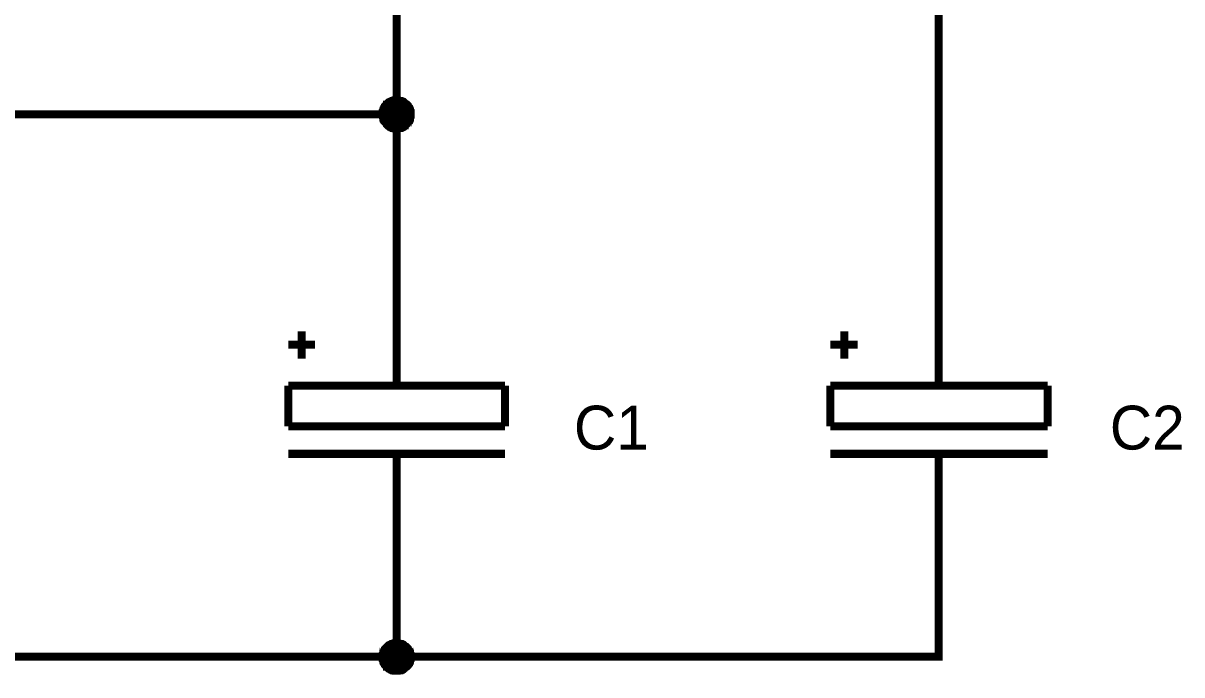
# Model space of a CAD drawing. Header units: millimetres. Extents: x 0 to 841, y 0 to 594.
# Drawn here: x 137.26 to 179.98, y 48.83 to 72.85 of the extents above; entities that cross this region are included whole.
import ezdxf

# ---------------------------------------------------------------- set-up
doc = ezdxf.new("R2010")
doc.units = ezdxf.units.MM
doc.layers.add('Sheet', color=255, linetype='Continuous')

msp = doc.modelspace()

# ---------------------------------------------------------------- linework, layer by layer
at = {"layer": 'Sheet'}
for points, const_width in [([(151.029, 69.489), (151.029, 86.984), (146.021, 86.984)], 0.3), ([(171.016, 81.998), (171.016, 61.987)], 0.3), ([(150.512, 69.489), (150.512, 69.511), (150.512, 69.534), (150.512, 69.578), (150.512, 69.601), (150.535, 69.623), (150.535, 69.646), (150.535, 69.668), (150.557, 69.691), (150.557, 69.713), (150.58, 69.736), (150.58, 69.758), (150.602, 69.781), (150.602, 69.803), (150.625, 69.826), (150.647, 69.848), (150.669, 69.848), (150.669, 69.87), (150.692, 69.893), (150.714, 69.915), (150.737, 69.915), (150.759, 69.938), (150.782, 69.938), (150.804, 69.96), (150.827, 69.96), (150.849, 69.983), (150.872, 69.983), (150.894, 69.983), (150.916, 70.005), (150.939, 70.005), (150.984, 70.005), (151.006, 70.005), (151.029, 70.005)], 0.3), ([(150.512, 69.489), (150.512, 69.511), (150.512, 69.534), (150.512, 69.578), (150.512, 69.601), (150.535, 69.623), (150.535, 69.646), (150.535, 69.668), (150.557, 69.691), (150.557, 69.713), (150.58, 69.736), (150.58, 69.758), (150.602, 69.781), (150.602, 69.803), (150.625, 69.826), (150.647, 69.848), (150.669, 69.848), (150.669, 69.87), (150.692, 69.893), (150.714, 69.915), (150.737, 69.915), (150.759, 69.938), (150.782, 69.938), (150.804, 69.96), (150.827, 69.96), (150.849, 69.983), (150.872, 69.983), (150.894, 69.983), (150.916, 70.005), (150.939, 70.005), (150.984, 70.005), (151.006, 70.005), (151.029, 70.005)], 0.3), ([(150.512, 69.489), (150.512, 69.511), (150.512, 69.534), (150.512, 69.578), (150.512, 69.601), (150.535, 69.623), (150.535, 69.646), (150.535, 69.668), (150.557, 69.691), (150.557, 69.713), (150.58, 69.736), (150.58, 69.758), (150.602, 69.781), (150.602, 69.803), (150.625, 69.826), (150.647, 69.848), (150.669, 69.848), (150.669, 69.87), (150.692, 69.893), (150.714, 69.915), (150.737, 69.915), (150.759, 69.938), (150.782, 69.938), (150.804, 69.96), (150.827, 69.96), (150.849, 69.983), (150.872, 69.983), (150.894, 69.983), (150.916, 70.005), (150.939, 70.005), (150.984, 70.005), (151.006, 70.005), (151.029, 70.005)], 0.3), ([(150.512, 69.489), (150.512, 69.511), (150.512, 69.534), (150.512, 69.578), (150.512, 69.601), (150.535, 69.623), (150.535, 69.646), (150.535, 69.668), (150.557, 69.691), (150.557, 69.713), (150.58, 69.736), (150.58, 69.758), (150.602, 69.781), (150.602, 69.803), (150.625, 69.826), (150.647, 69.848), (150.669, 69.848), (150.669, 69.87), (150.692, 69.893), (150.714, 69.915), (150.737, 69.915), (150.759, 69.938), (150.782, 69.938), (150.804, 69.96), (150.827, 69.96), (150.849, 69.983), (150.872, 69.983), (150.894, 69.983), (150.916, 70.005), (150.939, 70.005), (150.984, 70.005), (151.006, 70.005), (151.029, 70.005)], 0.3), ([(151.029, 70.005), (151.029, 70.005)], 0.3), ([(151.029, 70.005), (151.051, 70.005), (151.074, 70.005), (151.096, 70.005), (151.119, 70.005), (151.164, 69.983), (151.186, 69.983), (151.208, 69.983), (151.231, 69.96), (151.253, 69.96), (151.276, 69.938), (151.298, 69.938), (151.321, 69.915), (151.321, 69.915), (151.343, 69.893), (151.366, 69.87), (151.388, 69.848), (151.411, 69.848), (151.433, 69.826), (151.433, 69.803), (151.455, 69.781), (151.478, 69.758), (151.478, 69.736), (151.5, 69.713), (151.5, 69.691), (151.523, 69.668), (151.523, 69.646), (151.523, 69.623), (151.545, 69.601), (151.545, 69.578), (151.545, 69.534), (151.545, 69.511), (151.545, 69.489)], 0.3), ([(151.029, 70.005), (151.029, 70.005)], 0.3), ([(151.029, 70.005), (151.051, 70.005), (151.074, 70.005), (151.096, 70.005), (151.119, 70.005), (151.164, 69.983), (151.186, 69.983), (151.208, 69.983), (151.231, 69.96), (151.253, 69.96), (151.276, 69.938), (151.298, 69.938), (151.321, 69.915), (151.321, 69.915), (151.343, 69.893), (151.366, 69.87), (151.388, 69.848), (151.411, 69.848), (151.433, 69.826), (151.433, 69.803), (151.455, 69.781), (151.478, 69.758), (151.478, 69.736), (151.5, 69.713), (151.5, 69.691), (151.523, 69.668), (151.523, 69.646), (151.523, 69.623), (151.545, 69.601), (151.545, 69.578), (151.545, 69.534), (151.545, 69.511), (151.545, 69.489)], 0.3), ([(151.029, 70.005), (151.029, 70.005)], 0.3), ([(151.029, 70.005), (151.051, 70.005), (151.074, 70.005), (151.096, 70.005), (151.119, 70.005), (151.164, 69.983), (151.186, 69.983), (151.208, 69.983), (151.231, 69.96), (151.253, 69.96), (151.276, 69.938), (151.298, 69.938), (151.321, 69.915), (151.321, 69.915), (151.343, 69.893), (151.366, 69.87), (151.388, 69.848), (151.411, 69.848), (151.433, 69.826), (151.433, 69.803), (151.455, 69.781), (151.478, 69.758), (151.478, 69.736), (151.5, 69.713), (151.5, 69.691), (151.523, 69.668), (151.523, 69.646), (151.523, 69.623), (151.545, 69.601), (151.545, 69.578), (151.545, 69.534), (151.545, 69.511), (151.545, 69.489)], 0.3), ([(151.029, 70.005), (151.029, 70.005)], 0.3), ([(151.029, 70.005), (151.051, 70.005), (151.074, 70.005), (151.096, 70.005), (151.119, 70.005), (151.164, 69.983), (151.186, 69.983), (151.208, 69.983), (151.231, 69.96), (151.253, 69.96), (151.276, 69.938), (151.298, 69.938), (151.321, 69.915), (151.321, 69.915), (151.343, 69.893), (151.366, 69.87), (151.388, 69.848), (151.411, 69.848), (151.433, 69.826), (151.433, 69.803), (151.455, 69.781), (151.478, 69.758), (151.478, 69.736), (151.5, 69.713), (151.5, 69.691), (151.523, 69.668), (151.523, 69.646), (151.523, 69.623), (151.545, 69.601), (151.545, 69.578), (151.545, 69.534), (151.545, 69.511), (151.545, 69.489)], 0.3), ([(150.512, 69.489), (150.512, 69.511), (150.512, 69.534), (150.512, 69.578), (150.512, 69.601), (150.535, 69.623), (150.535, 69.646), (150.535, 69.668), (150.557, 69.691), (150.557, 69.713), (150.58, 69.736), (150.58, 69.758), (150.602, 69.781), (150.602, 69.803), (150.625, 69.826), (150.647, 69.848), (150.669, 69.848), (150.669, 69.87), (150.692, 69.893), (150.714, 69.915), (150.737, 69.915), (150.759, 69.938), (150.782, 69.938), (150.804, 69.96), (150.827, 69.96), (150.849, 69.983), (150.872, 69.983), (150.894, 69.983), (150.916, 70.005), (150.939, 70.005), (150.984, 70.005), (151.006, 70.005), (151.029, 70.005)], 0.0991), ([(150.512, 69.489), (150.512, 69.511), (150.512, 69.534), (150.512, 69.578), (150.512, 69.601), (150.535, 69.623), (150.535, 69.646), (150.535, 69.668), (150.557, 69.691), (150.557, 69.713), (150.58, 69.736), (150.58, 69.758), (150.602, 69.781), (150.602, 69.803), (150.625, 69.826), (150.647, 69.848), (150.669, 69.848), (150.669, 69.87), (150.692, 69.893), (150.714, 69.915), (150.737, 69.915), (150.759, 69.938), (150.782, 69.938), (150.804, 69.96), (150.827, 69.96), (150.849, 69.983), (150.872, 69.983), (150.894, 69.983), (150.916, 70.005), (150.939, 70.005), (150.984, 70.005), (151.006, 70.005), (151.029, 70.005)], 0.0991), ([(150.512, 69.489), (150.512, 69.511), (150.512, 69.534), (150.512, 69.578), (150.512, 69.601), (150.535, 69.623), (150.535, 69.646), (150.535, 69.668), (150.557, 69.691), (150.557, 69.713), (150.58, 69.736), (150.58, 69.758), (150.602, 69.781), (150.602, 69.803), (150.625, 69.826), (150.647, 69.848), (150.669, 69.848), (150.669, 69.87), (150.692, 69.893), (150.714, 69.915), (150.737, 69.915), (150.759, 69.938), (150.782, 69.938), (150.804, 69.96), (150.827, 69.96), (150.849, 69.983), (150.872, 69.983), (150.894, 69.983), (150.916, 70.005), (150.939, 70.005), (150.984, 70.005), (151.006, 70.005), (151.029, 70.005)], 0.0991), ([(150.512, 69.489), (150.512, 69.511), (150.512, 69.534), (150.512, 69.578), (150.512, 69.601), (150.535, 69.623), (150.535, 69.646), (150.535, 69.668), (150.557, 69.691), (150.557, 69.713), (150.58, 69.736), (150.58, 69.758), (150.602, 69.781), (150.602, 69.803), (150.625, 69.826), (150.647, 69.848), (150.669, 69.848), (150.669, 69.87), (150.692, 69.893), (150.714, 69.915), (150.737, 69.915), (150.759, 69.938), (150.782, 69.938), (150.804, 69.96), (150.827, 69.96), (150.849, 69.983), (150.872, 69.983), (150.894, 69.983), (150.916, 70.005), (150.939, 70.005), (150.984, 70.005), (151.006, 70.005), (151.029, 70.005)], 0.0991), ([(151.029, 70.005), (151.029, 70.005)], 0.0991), ([(151.029, 70.005), (151.051, 70.005), (151.074, 70.005), (151.096, 70.005), (151.119, 70.005), (151.164, 69.983), (151.186, 69.983), (151.208, 69.983), (151.231, 69.96), (151.253, 69.96), (151.276, 69.938), (151.298, 69.938), (151.321, 69.915), (151.321, 69.915), (151.343, 69.893), (151.366, 69.87), (151.388, 69.848), (151.411, 69.848), (151.433, 69.826), (151.433, 69.803), (151.455, 69.781), (151.478, 69.758), (151.478, 69.736), (151.5, 69.713), (151.5, 69.691), (151.523, 69.668), (151.523, 69.646), (151.523, 69.623), (151.545, 69.601), (151.545, 69.578), (151.545, 69.534), (151.545, 69.511), (151.545, 69.489)], 0.0991), ([(151.029, 70.005), (151.029, 70.005)], 0.0991), ([(151.029, 70.005), (151.051, 70.005), (151.074, 70.005), (151.096, 70.005), (151.119, 70.005), (151.164, 69.983), (151.186, 69.983), (151.208, 69.983), (151.231, 69.96), (151.253, 69.96), (151.276, 69.938), (151.298, 69.938), (151.321, 69.915), (151.321, 69.915), (151.343, 69.893), (151.366, 69.87), (151.388, 69.848), (151.411, 69.848), (151.433, 69.826), (151.433, 69.803), (151.455, 69.781), (151.478, 69.758), (151.478, 69.736), (151.5, 69.713), (151.5, 69.691), (151.523, 69.668), (151.523, 69.646), (151.523, 69.623), (151.545, 69.601), (151.545, 69.578), (151.545, 69.534), (151.545, 69.511), (151.545, 69.489)], 0.0991), ([(151.029, 70.005), (151.029, 70.005)], 0.0991), ([(151.029, 70.005), (151.051, 70.005), (151.074, 70.005), (151.096, 70.005), (151.119, 70.005), (151.164, 69.983), (151.186, 69.983), (151.208, 69.983), (151.231, 69.96), (151.253, 69.96), (151.276, 69.938), (151.298, 69.938), (151.321, 69.915), (151.321, 69.915), (151.343, 69.893), (151.366, 69.87), (151.388, 69.848), (151.411, 69.848), (151.433, 69.826), (151.433, 69.803), (151.455, 69.781), (151.478, 69.758), (151.478, 69.736), (151.5, 69.713), (151.5, 69.691), (151.523, 69.668), (151.523, 69.646), (151.523, 69.623), (151.545, 69.601), (151.545, 69.578), (151.545, 69.534), (151.545, 69.511), (151.545, 69.489)], 0.0991), ([(151.029, 70.005), (151.029, 70.005)], 0.0991), ([(151.029, 70.005), (151.051, 70.005), (151.074, 70.005), (151.096, 70.005), (151.119, 70.005), (151.164, 69.983), (151.186, 69.983), (151.208, 69.983), (151.231, 69.96), (151.253, 69.96), (151.276, 69.938), (151.298, 69.938), (151.321, 69.915), (151.321, 69.915), (151.343, 69.893), (151.366, 69.87), (151.388, 69.848), (151.411, 69.848), (151.433, 69.826), (151.433, 69.803), (151.455, 69.781), (151.478, 69.758), (151.478, 69.736), (151.5, 69.713), (151.5, 69.691), (151.523, 69.668), (151.523, 69.646), (151.523, 69.623), (151.545, 69.601), (151.545, 69.578), (151.545, 69.534), (151.545, 69.511), (151.545, 69.489)], 0.0991), ([(118.532, 69.489), (151.029, 69.489), (151.029, 61.987)], 0.3), ([(151.029, 68.972), (151.006, 68.972), (150.984, 68.972), (150.939, 68.972), (150.916, 68.972), (150.894, 68.995), (150.872, 68.995), (150.849, 68.995), (150.827, 69.017), (150.804, 69.017), (150.782, 69.039), (150.759, 69.039), (150.737, 69.062), (150.714, 69.084), (150.692, 69.084), (150.669, 69.107), (150.669, 69.129), (150.647, 69.152), (150.625, 69.174), (150.602, 69.197), (150.602, 69.197), (150.58, 69.219), (150.58, 69.242), (150.557, 69.264), (150.557, 69.287), (150.535, 69.309), (150.535, 69.331), (150.535, 69.354), (150.512, 69.399), (150.512, 69.421), (150.512, 69.444), (150.512, 69.466), (150.512, 69.489)], 0.3), ([(150.512, 69.489), (150.512, 69.489)], 0.3), ([(151.029, 68.972), (151.006, 68.972), (150.984, 68.972), (150.939, 68.972), (150.916, 68.972), (150.894, 68.995), (150.872, 68.995), (150.849, 68.995), (150.827, 69.017), (150.804, 69.017), (150.782, 69.039), (150.759, 69.039), (150.737, 69.062), (150.714, 69.084), (150.692, 69.084), (150.669, 69.107), (150.669, 69.129), (150.647, 69.152), (150.625, 69.174), (150.602, 69.197), (150.602, 69.197), (150.58, 69.219), (150.58, 69.242), (150.557, 69.264), (150.557, 69.287), (150.535, 69.309), (150.535, 69.331), (150.535, 69.354), (150.512, 69.399), (150.512, 69.421), (150.512, 69.444), (150.512, 69.466), (150.512, 69.489)], 0.3), ([(150.512, 69.489), (150.512, 69.489)], 0.3), ([(151.029, 68.972), (151.006, 68.972), (150.984, 68.972), (150.939, 68.972), (150.916, 68.972), (150.894, 68.995), (150.872, 68.995), (150.849, 68.995), (150.827, 69.017), (150.804, 69.017), (150.782, 69.039), (150.759, 69.039), (150.737, 69.062), (150.714, 69.084), (150.692, 69.084), (150.669, 69.107), (150.669, 69.129), (150.647, 69.152), (150.625, 69.174), (150.602, 69.197), (150.602, 69.197), (150.58, 69.219), (150.58, 69.242), (150.557, 69.264), (150.557, 69.287), (150.535, 69.309), (150.535, 69.331), (150.535, 69.354), (150.512, 69.399), (150.512, 69.421), (150.512, 69.444), (150.512, 69.466), (150.512, 69.489)], 0.3), ([(150.512, 69.489), (150.512, 69.489)], 0.3), ([(151.029, 68.972), (151.006, 68.972), (150.984, 68.972), (150.939, 68.972), (150.916, 68.972), (150.894, 68.995), (150.872, 68.995), (150.849, 68.995), (150.827, 69.017), (150.804, 69.017), (150.782, 69.039), (150.759, 69.039), (150.737, 69.062), (150.714, 69.084), (150.692, 69.084), (150.669, 69.107), (150.669, 69.129), (150.647, 69.152), (150.625, 69.174), (150.602, 69.197), (150.602, 69.197), (150.58, 69.219), (150.58, 69.242), (150.557, 69.264), (150.557, 69.287), (150.535, 69.309), (150.535, 69.331), (150.535, 69.354), (150.512, 69.399), (150.512, 69.421), (150.512, 69.444), (150.512, 69.466), (150.512, 69.489)], 0.3), ([(150.512, 69.489), (150.512, 69.489)], 0.3), ([(151.029, 68.972), (151.006, 68.972), (150.984, 68.972), (150.939, 68.972), (150.916, 68.972), (150.894, 68.995), (150.872, 68.995), (150.849, 68.995), (150.827, 69.017), (150.804, 69.017), (150.782, 69.039), (150.759, 69.039), (150.737, 69.062), (150.714, 69.084), (150.692, 69.084), (150.669, 69.107), (150.669, 69.129), (150.647, 69.152), (150.625, 69.174), (150.602, 69.197), (150.602, 69.197), (150.58, 69.219), (150.58, 69.242), (150.557, 69.264), (150.557, 69.287), (150.535, 69.309), (150.535, 69.331), (150.535, 69.354), (150.512, 69.399), (150.512, 69.421), (150.512, 69.444), (150.512, 69.466), (150.512, 69.489)], 0.0991), ([(150.512, 69.489), (150.512, 69.489)], 0.0991), ([(151.029, 68.972), (151.006, 68.972), (150.984, 68.972), (150.939, 68.972), (150.916, 68.972), (150.894, 68.995), (150.872, 68.995), (150.849, 68.995), (150.827, 69.017), (150.804, 69.017), (150.782, 69.039), (150.759, 69.039), (150.737, 69.062), (150.714, 69.084), (150.692, 69.084), (150.669, 69.107), (150.669, 69.129), (150.647, 69.152), (150.625, 69.174), (150.602, 69.197), (150.602, 69.197), (150.58, 69.219), (150.58, 69.242), (150.557, 69.264), (150.557, 69.287), (150.535, 69.309), (150.535, 69.331), (150.535, 69.354), (150.512, 69.399), (150.512, 69.421), (150.512, 69.444), (150.512, 69.466), (150.512, 69.489)], 0.0991), ([(150.512, 69.489), (150.512, 69.489)], 0.0991), ([(151.029, 68.972), (151.006, 68.972), (150.984, 68.972), (150.939, 68.972), (150.916, 68.972), (150.894, 68.995), (150.872, 68.995), (150.849, 68.995), (150.827, 69.017), (150.804, 69.017), (150.782, 69.039), (150.759, 69.039), (150.737, 69.062), (150.714, 69.084), (150.692, 69.084), (150.669, 69.107), (150.669, 69.129), (150.647, 69.152), (150.625, 69.174), (150.602, 69.197), (150.602, 69.197), (150.58, 69.219), (150.58, 69.242), (150.557, 69.264), (150.557, 69.287), (150.535, 69.309), (150.535, 69.331), (150.535, 69.354), (150.512, 69.399), (150.512, 69.421), (150.512, 69.444), (150.512, 69.466), (150.512, 69.489)], 0.0991), ([(150.512, 69.489), (150.512, 69.489)], 0.0991), ([(151.029, 68.972), (151.006, 68.972), (150.984, 68.972), (150.939, 68.972), (150.916, 68.972), (150.894, 68.995), (150.872, 68.995), (150.849, 68.995), (150.827, 69.017), (150.804, 69.017), (150.782, 69.039), (150.759, 69.039), (150.737, 69.062), (150.714, 69.084), (150.692, 69.084), (150.669, 69.107), (150.669, 69.129), (150.647, 69.152), (150.625, 69.174), (150.602, 69.197), (150.602, 69.197), (150.58, 69.219), (150.58, 69.242), (150.557, 69.264), (150.557, 69.287), (150.535, 69.309), (150.535, 69.331), (150.535, 69.354), (150.512, 69.399), (150.512, 69.421), (150.512, 69.444), (150.512, 69.466), (150.512, 69.489)], 0.0991), ([(150.512, 69.489), (150.512, 69.489)], 0.0991), ([(151.545, 69.489), (151.545, 69.466), (151.545, 69.444), (151.545, 69.421), (151.545, 69.399), (151.523, 69.354), (151.523, 69.331), (151.523, 69.309), (151.5, 69.287), (151.5, 69.264), (151.478, 69.242), (151.478, 69.219), (151.455, 69.197), (151.433, 69.197), (151.433, 69.174), (151.411, 69.152), (151.388, 69.129), (151.366, 69.107), (151.343, 69.084), (151.321, 69.084), (151.321, 69.062), (151.298, 69.039), (151.276, 69.039), (151.253, 69.017), (151.231, 69.017), (151.208, 68.995), (151.186, 68.995), (151.164, 68.995), (151.119, 68.972), (151.096, 68.972), (151.074, 68.972), (151.051, 68.972), (151.029, 68.972)], 0.3), ([(151.545, 69.489), (151.545, 69.466), (151.545, 69.444), (151.545, 69.421), (151.545, 69.399), (151.523, 69.354), (151.523, 69.331), (151.523, 69.309), (151.5, 69.287), (151.5, 69.264), (151.478, 69.242), (151.478, 69.219), (151.455, 69.197), (151.433, 69.197), (151.433, 69.174), (151.411, 69.152), (151.388, 69.129), (151.366, 69.107), (151.343, 69.084), (151.321, 69.084), (151.321, 69.062), (151.298, 69.039), (151.276, 69.039), (151.253, 69.017), (151.231, 69.017), (151.208, 68.995), (151.186, 68.995), (151.164, 68.995), (151.119, 68.972), (151.096, 68.972), (151.074, 68.972), (151.051, 68.972), (151.029, 68.972)], 0.3), ([(151.545, 69.489), (151.545, 69.466), (151.545, 69.444), (151.545, 69.421), (151.545, 69.399), (151.523, 69.354), (151.523, 69.331), (151.523, 69.309), (151.5, 69.287), (151.5, 69.264), (151.478, 69.242), (151.478, 69.219), (151.455, 69.197), (151.433, 69.197), (151.433, 69.174), (151.411, 69.152), (151.388, 69.129), (151.366, 69.107), (151.343, 69.084), (151.321, 69.084), (151.321, 69.062), (151.298, 69.039), (151.276, 69.039), (151.253, 69.017), (151.231, 69.017), (151.208, 68.995), (151.186, 68.995), (151.164, 68.995), (151.119, 68.972), (151.096, 68.972), (151.074, 68.972), (151.051, 68.972), (151.029, 68.972)], 0.3), ([(151.545, 69.489), (151.545, 69.466), (151.545, 69.444), (151.545, 69.421), (151.545, 69.399), (151.523, 69.354), (151.523, 69.331), (151.523, 69.309), (151.5, 69.287), (151.5, 69.264), (151.478, 69.242), (151.478, 69.219), (151.455, 69.197), (151.433, 69.197), (151.433, 69.174), (151.411, 69.152), (151.388, 69.129), (151.366, 69.107), (151.343, 69.084), (151.321, 69.084), (151.321, 69.062), (151.298, 69.039), (151.276, 69.039), (151.253, 69.017), (151.231, 69.017), (151.208, 68.995), (151.186, 68.995), (151.164, 68.995), (151.119, 68.972), (151.096, 68.972), (151.074, 68.972), (151.051, 68.972), (151.029, 68.972)], 0.3), ([(151.545, 69.489), (151.545, 69.466), (151.545, 69.444), (151.545, 69.421), (151.545, 69.399), (151.523, 69.354), (151.523, 69.331), (151.523, 69.309), (151.5, 69.287), (151.5, 69.264), (151.478, 69.242), (151.478, 69.219), (151.455, 69.197), (151.433, 69.197), (151.433, 69.174), (151.411, 69.152), (151.388, 69.129), (151.366, 69.107), (151.343, 69.084), (151.321, 69.084), (151.321, 69.062), (151.298, 69.039), (151.276, 69.039), (151.253, 69.017), (151.231, 69.017), (151.208, 68.995), (151.186, 68.995), (151.164, 68.995), (151.119, 68.972), (151.096, 68.972), (151.074, 68.972), (151.051, 68.972), (151.029, 68.972)], 0.0991), ([(151.545, 69.489), (151.545, 69.466), (151.545, 69.444), (151.545, 69.421), (151.545, 69.399), (151.523, 69.354), (151.523, 69.331), (151.523, 69.309), (151.5, 69.287), (151.5, 69.264), (151.478, 69.242), (151.478, 69.219), (151.455, 69.197), (151.433, 69.197), (151.433, 69.174), (151.411, 69.152), (151.388, 69.129), (151.366, 69.107), (151.343, 69.084), (151.321, 69.084), (151.321, 69.062), (151.298, 69.039), (151.276, 69.039), (151.253, 69.017), (151.231, 69.017), (151.208, 68.995), (151.186, 68.995), (151.164, 68.995), (151.119, 68.972), (151.096, 68.972), (151.074, 68.972), (151.051, 68.972), (151.029, 68.972)], 0.0991), ([(151.545, 69.489), (151.545, 69.466), (151.545, 69.444), (151.545, 69.421), (151.545, 69.399), (151.523, 69.354), (151.523, 69.331), (151.523, 69.309), (151.5, 69.287), (151.5, 69.264), (151.478, 69.242), (151.478, 69.219), (151.455, 69.197), (151.433, 69.197), (151.433, 69.174), (151.411, 69.152), (151.388, 69.129), (151.366, 69.107), (151.343, 69.084), (151.321, 69.084), (151.321, 69.062), (151.298, 69.039), (151.276, 69.039), (151.253, 69.017), (151.231, 69.017), (151.208, 68.995), (151.186, 68.995), (151.164, 68.995), (151.119, 68.972), (151.096, 68.972), (151.074, 68.972), (151.051, 68.972), (151.029, 68.972)], 0.0991), ([(151.545, 69.489), (151.545, 69.466), (151.545, 69.444), (151.545, 69.421), (151.545, 69.399), (151.523, 69.354), (151.523, 69.331), (151.523, 69.309), (151.5, 69.287), (151.5, 69.264), (151.478, 69.242), (151.478, 69.219), (151.455, 69.197), (151.433, 69.197), (151.433, 69.174), (151.411, 69.152), (151.388, 69.129), (151.366, 69.107), (151.343, 69.084), (151.321, 69.084), (151.321, 69.062), (151.298, 69.039), (151.276, 69.039), (151.253, 69.017), (151.231, 69.017), (151.208, 68.995), (151.186, 68.995), (151.164, 68.995), (151.119, 68.972), (151.096, 68.972), (151.074, 68.972), (151.051, 68.972), (151.029, 68.972)], 0.0991), ([(151.545, 69.489), (151.545, 69.489), (151.545, 69.489), (151.545, 69.489), (151.545, 69.489), (151.545, 69.489), (151.545, 69.489), (151.545, 69.489), (151.545, 69.489), (151.545, 69.489), (151.545, 69.489), (151.545, 69.489), (151.545, 69.489), (151.545, 69.489), (151.545, 69.489), (151.545, 69.489), (151.545, 69.489), (151.545, 69.489), (151.545, 69.489), (151.545, 69.489), (151.545, 69.489), (151.545, 69.489), (151.545, 69.489), (151.545, 69.489), (151.545, 69.489), (151.545, 69.489), (151.545, 69.489), (151.545, 69.489), (151.545, 69.489), (151.545, 69.489), (151.545, 69.489), (151.545, 69.489), (151.545, 69.489)], 0.3), ([(151.545, 69.489), (151.545, 69.489)], 0.3), ([(151.545, 69.489), (151.545, 69.489), (151.545, 69.489), (151.545, 69.489), (151.545, 69.489), (151.545, 69.489), (151.545, 69.489), (151.545, 69.489), (151.545, 69.489), (151.545, 69.489), (151.545, 69.489), (151.545, 69.489), (151.545, 69.489), (151.545, 69.489), (151.545, 69.489), (151.545, 69.489), (151.545, 69.489), (151.545, 69.489), (151.545, 69.489), (151.545, 69.489), (151.545, 69.489), (151.545, 69.489), (151.545, 69.489), (151.545, 69.489), (151.545, 69.489), (151.545, 69.489), (151.545, 69.489), (151.545, 69.489), (151.545, 69.489), (151.545, 69.489), (151.545, 69.489), (151.545, 69.489), (151.545, 69.489)], 0.3), ([(151.545, 69.489), (151.545, 69.489)], 0.3), ([(151.545, 69.489), (151.545, 69.489), (151.545, 69.489), (151.545, 69.489), (151.545, 69.489), (151.545, 69.489), (151.545, 69.489), (151.545, 69.489), (151.545, 69.489), (151.545, 69.489), (151.545, 69.489), (151.545, 69.489), (151.545, 69.489), (151.545, 69.489), (151.545, 69.489), (151.545, 69.489), (151.545, 69.489), (151.545, 69.489), (151.545, 69.489), (151.545, 69.489), (151.545, 69.489), (151.545, 69.489), (151.545, 69.489), (151.545, 69.489), (151.545, 69.489), (151.545, 69.489), (151.545, 69.489), (151.545, 69.489), (151.545, 69.489), (151.545, 69.489), (151.545, 69.489), (151.545, 69.489), (151.545, 69.489)], 0.3), ([(151.545, 69.489), (151.545, 69.489)], 0.3), ([(151.545, 69.489), (151.545, 69.489), (151.545, 69.489), (151.545, 69.489), (151.545, 69.489), (151.545, 69.489), (151.545, 69.489), (151.545, 69.489), (151.545, 69.489), (151.545, 69.489), (151.545, 69.489), (151.545, 69.489), (151.545, 69.489), (151.545, 69.489), (151.545, 69.489), (151.545, 69.489), (151.545, 69.489), (151.545, 69.489), (151.545, 69.489), (151.545, 69.489), (151.545, 69.489), (151.545, 69.489), (151.545, 69.489), (151.545, 69.489), (151.545, 69.489), (151.545, 69.489), (151.545, 69.489), (151.545, 69.489), (151.545, 69.489), (151.545, 69.489), (151.545, 69.489), (151.545, 69.489), (151.545, 69.489)], 0.3), ([(151.545, 69.489), (151.545, 69.489)], 0.3), ([(151.545, 69.489), (151.545, 69.489), (151.545, 69.489), (151.545, 69.489), (151.545, 69.489), (151.545, 69.489), (151.545, 69.489), (151.545, 69.489), (151.545, 69.489), (151.545, 69.489), (151.545, 69.489), (151.545, 69.489), (151.545, 69.489), (151.545, 69.489), (151.545, 69.489), (151.545, 69.489), (151.545, 69.489), (151.545, 69.489), (151.545, 69.489), (151.545, 69.489), (151.545, 69.489), (151.545, 69.489), (151.545, 69.489), (151.545, 69.489), (151.545, 69.489), (151.545, 69.489), (151.545, 69.489), (151.545, 69.489), (151.545, 69.489), (151.545, 69.489), (151.545, 69.489), (151.545, 69.489), (151.545, 69.489)], 0.0991), ([(151.545, 69.489), (151.545, 69.489)], 0.0991), ([(151.545, 69.489), (151.545, 69.489), (151.545, 69.489), (151.545, 69.489), (151.545, 69.489), (151.545, 69.489), (151.545, 69.489), (151.545, 69.489), (151.545, 69.489), (151.545, 69.489), (151.545, 69.489), (151.545, 69.489), (151.545, 69.489), (151.545, 69.489), (151.545, 69.489), (151.545, 69.489), (151.545, 69.489), (151.545, 69.489), (151.545, 69.489), (151.545, 69.489), (151.545, 69.489), (151.545, 69.489), (151.545, 69.489), (151.545, 69.489), (151.545, 69.489), (151.545, 69.489), (151.545, 69.489), (151.545, 69.489), (151.545, 69.489), (151.545, 69.489), (151.545, 69.489), (151.545, 69.489), (151.545, 69.489)], 0.0991), ([(151.545, 69.489), (151.545, 69.489)], 0.0991), ([(151.545, 69.489), (151.545, 69.489), (151.545, 69.489), (151.545, 69.489), (151.545, 69.489), (151.545, 69.489), (151.545, 69.489), (151.545, 69.489), (151.545, 69.489), (151.545, 69.489), (151.545, 69.489), (151.545, 69.489), (151.545, 69.489), (151.545, 69.489), (151.545, 69.489), (151.545, 69.489), (151.545, 69.489), (151.545, 69.489), (151.545, 69.489), (151.545, 69.489), (151.545, 69.489), (151.545, 69.489), (151.545, 69.489), (151.545, 69.489), (151.545, 69.489), (151.545, 69.489), (151.545, 69.489), (151.545, 69.489), (151.545, 69.489), (151.545, 69.489), (151.545, 69.489), (151.545, 69.489), (151.545, 69.489)], 0.0991), ([(151.545, 69.489), (151.545, 69.489)], 0.0991), ([(151.545, 69.489), (151.545, 69.489), (151.545, 69.489), (151.545, 69.489), (151.545, 69.489), (151.545, 69.489), (151.545, 69.489), (151.545, 69.489), (151.545, 69.489), (151.545, 69.489), (151.545, 69.489), (151.545, 69.489), (151.545, 69.489), (151.545, 69.489), (151.545, 69.489), (151.545, 69.489), (151.545, 69.489), (151.545, 69.489), (151.545, 69.489), (151.545, 69.489), (151.545, 69.489), (151.545, 69.489), (151.545, 69.489), (151.545, 69.489), (151.545, 69.489), (151.545, 69.489), (151.545, 69.489), (151.545, 69.489), (151.545, 69.489), (151.545, 69.489), (151.545, 69.489), (151.545, 69.489), (151.545, 69.489)], 0.0991), ([(151.545, 69.489), (151.545, 69.489)], 0.0991), ([(151.029, 59.494), (151.029, 61.987)], 0.3), ([(171.016, 59.494), (171.016, 61.987)], 0.3), ([(147.525, 60.483), (147.525, 61.493)], 0.3), ([(167.535, 60.483), (167.535, 61.493)], 0.3), ([(148.019, 60.999), (147.031, 60.999)], 0.3), ([(168.029, 60.999), (167.019, 60.999)], 0.3), ([(147.031, 57.99), (147.031, 59.494)], 0.3), ([(147.031, 59.494), (155.026, 59.494)], 0.3), ([(155.026, 59.494), (155.026, 57.99)], 0.3), ([(167.019, 57.99), (167.019, 59.494)], 0.3), ([(167.019, 59.494), (175.036, 59.494)], 0.3), ([(175.036, 59.494), (175.036, 57.99)], 0.3), ([(147.031, 57.99), (155.026, 57.99)], 0.3), ([(167.019, 57.99), (175.036, 57.99)], 0.3), ([(147.031, 56.979), (155.026, 56.979)], 0.3), ([(151.029, 56.979), (151.029, 54.486)], 0.3), ([(167.019, 56.979), (175.036, 56.979)], 0.3), ([(171.016, 56.979), (171.016, 54.486)], 0.3), ([(118.532, 49.5), (151.029, 49.5), (151.029, 54.486)], 0.3), ([(151.029, 49.5), (171.016, 49.5), (171.016, 54.486)], 0.3), ([(150.512, 49.5), (150.512, 49.522), (150.512, 49.545), (150.512, 49.567), (150.512, 49.59), (150.535, 49.612), (150.535, 49.635), (150.535, 49.68), (150.557, 49.68), (150.557, 49.702), (150.58, 49.725), (150.58, 49.747), (150.602, 49.77), (150.602, 49.792), (150.625, 49.814), (150.647, 49.837), (150.669, 49.859), (150.669, 49.859), (150.692, 49.882), (150.714, 49.904), (150.737, 49.904), (150.759, 49.927), (150.782, 49.927), (150.804, 49.949), (150.827, 49.949), (150.849, 49.972), (150.872, 49.972), (150.894, 49.972), (150.916, 49.994), (150.939, 49.994), (150.984, 49.994), (151.006, 49.994), (151.029, 49.994)], 0.3), ([(150.512, 49.5), (150.512, 49.522), (150.512, 49.545), (150.512, 49.567), (150.512, 49.59), (150.535, 49.612), (150.535, 49.635), (150.535, 49.68), (150.557, 49.68), (150.557, 49.702), (150.58, 49.725), (150.58, 49.747), (150.602, 49.77), (150.602, 49.792), (150.625, 49.814), (150.647, 49.837), (150.669, 49.859), (150.669, 49.859), (150.692, 49.882), (150.714, 49.904), (150.737, 49.904), (150.759, 49.927), (150.782, 49.927), (150.804, 49.949), (150.827, 49.949), (150.849, 49.972), (150.872, 49.972), (150.894, 49.972), (150.916, 49.994), (150.939, 49.994), (150.984, 49.994), (151.006, 49.994), (151.029, 49.994)], 0.3), ([(150.512, 49.5), (150.512, 49.522), (150.512, 49.545), (150.512, 49.567), (150.512, 49.59), (150.535, 49.612), (150.535, 49.635), (150.535, 49.68), (150.557, 49.68), (150.557, 49.702), (150.58, 49.725), (150.58, 49.747), (150.602, 49.77), (150.602, 49.792), (150.625, 49.814), (150.647, 49.837), (150.669, 49.859), (150.669, 49.859), (150.692, 49.882), (150.714, 49.904), (150.737, 49.904), (150.759, 49.927), (150.782, 49.927), (150.804, 49.949), (150.827, 49.949), (150.849, 49.972), (150.872, 49.972), (150.894, 49.972), (150.916, 49.994), (150.939, 49.994), (150.984, 49.994), (151.006, 49.994), (151.029, 49.994)], 0.3), ([(150.512, 49.5), (150.512, 49.522), (150.512, 49.545), (150.512, 49.567), (150.512, 49.59), (150.535, 49.612), (150.535, 49.635), (150.535, 49.68), (150.557, 49.68), (150.557, 49.702), (150.58, 49.725), (150.58, 49.747), (150.602, 49.77), (150.602, 49.792), (150.625, 49.814), (150.647, 49.837), (150.669, 49.859), (150.669, 49.859), (150.692, 49.882), (150.714, 49.904), (150.737, 49.904), (150.759, 49.927), (150.782, 49.927), (150.804, 49.949), (150.827, 49.949), (150.849, 49.972), (150.872, 49.972), (150.894, 49.972), (150.916, 49.994), (150.939, 49.994), (150.984, 49.994), (151.006, 49.994), (151.029, 49.994)], 0.3), ([(150.512, 49.5), (150.512, 49.522), (150.512, 49.545), (150.512, 49.567), (150.512, 49.59), (150.535, 49.612), (150.535, 49.635), (150.535, 49.68), (150.557, 49.68), (150.557, 49.702), (150.58, 49.725), (150.58, 49.747), (150.602, 49.77), (150.602, 49.792), (150.625, 49.814), (150.647, 49.837), (150.669, 49.859), (150.669, 49.859), (150.692, 49.882), (150.714, 49.904), (150.737, 49.904), (150.759, 49.927), (150.782, 49.927), (150.804, 49.949), (150.827, 49.949), (150.849, 49.972), (150.872, 49.972), (150.894, 49.972), (150.916, 49.994), (150.939, 49.994), (150.984, 49.994), (151.006, 49.994), (151.029, 49.994)], 0.0991), ([(150.512, 49.5), (150.512, 49.522), (150.512, 49.545), (150.512, 49.567), (150.512, 49.59), (150.535, 49.612), (150.535, 49.635), (150.535, 49.68), (150.557, 49.68), (150.557, 49.702), (150.58, 49.725), (150.58, 49.747), (150.602, 49.77), (150.602, 49.792), (150.625, 49.814), (150.647, 49.837), (150.669, 49.859), (150.669, 49.859), (150.692, 49.882), (150.714, 49.904), (150.737, 49.904), (150.759, 49.927), (150.782, 49.927), (150.804, 49.949), (150.827, 49.949), (150.849, 49.972), (150.872, 49.972), (150.894, 49.972), (150.916, 49.994), (150.939, 49.994), (150.984, 49.994), (151.006, 49.994), (151.029, 49.994)], 0.0991), ([(150.512, 49.5), (150.512, 49.522), (150.512, 49.545), (150.512, 49.567), (150.512, 49.59), (150.535, 49.612), (150.535, 49.635), (150.535, 49.68), (150.557, 49.68), (150.557, 49.702), (150.58, 49.725), (150.58, 49.747), (150.602, 49.77), (150.602, 49.792), (150.625, 49.814), (150.647, 49.837), (150.669, 49.859), (150.669, 49.859), (150.692, 49.882), (150.714, 49.904), (150.737, 49.904), (150.759, 49.927), (150.782, 49.927), (150.804, 49.949), (150.827, 49.949), (150.849, 49.972), (150.872, 49.972), (150.894, 49.972), (150.916, 49.994), (150.939, 49.994), (150.984, 49.994), (151.006, 49.994), (151.029, 49.994)], 0.0991), ([(150.512, 49.5), (150.512, 49.522), (150.512, 49.545), (150.512, 49.567), (150.512, 49.59), (150.535, 49.612), (150.535, 49.635), (150.535, 49.68), (150.557, 49.68), (150.557, 49.702), (150.58, 49.725), (150.58, 49.747), (150.602, 49.77), (150.602, 49.792), (150.625, 49.814), (150.647, 49.837), (150.669, 49.859), (150.669, 49.859), (150.692, 49.882), (150.714, 49.904), (150.737, 49.904), (150.759, 49.927), (150.782, 49.927), (150.804, 49.949), (150.827, 49.949), (150.849, 49.972), (150.872, 49.972), (150.894, 49.972), (150.916, 49.994), (150.939, 49.994), (150.984, 49.994), (151.006, 49.994), (151.029, 49.994)], 0.0991), ([(151.029, 49.994), (151.029, 49.994)], 0.3), ([(151.029, 49.994), (151.051, 49.994), (151.074, 49.994), (151.096, 49.994), (151.119, 49.994), (151.164, 49.972), (151.186, 49.972), (151.208, 49.972), (151.231, 49.949), (151.253, 49.949), (151.276, 49.927), (151.298, 49.927), (151.321, 49.904), (151.321, 49.904), (151.343, 49.882), (151.366, 49.859), (151.388, 49.859), (151.411, 49.837), (151.433, 49.814), (151.433, 49.792), (151.455, 49.77), (151.478, 49.747), (151.478, 49.725), (151.5, 49.702), (151.5, 49.68), (151.523, 49.68), (151.523, 49.635), (151.523, 49.612), (151.545, 49.59), (151.545, 49.567), (151.545, 49.545), (151.545, 49.522), (151.545, 49.5)], 0.3), ([(151.029, 49.994), (151.029, 49.994)], 0.3), ([(151.029, 49.994), (151.051, 49.994), (151.074, 49.994), (151.096, 49.994), (151.119, 49.994), (151.164, 49.972), (151.186, 49.972), (151.208, 49.972), (151.231, 49.949), (151.253, 49.949), (151.276, 49.927), (151.298, 49.927), (151.321, 49.904), (151.321, 49.904), (151.343, 49.882), (151.366, 49.859), (151.388, 49.859), (151.411, 49.837), (151.433, 49.814), (151.433, 49.792), (151.455, 49.77), (151.478, 49.747), (151.478, 49.725), (151.5, 49.702), (151.5, 49.68), (151.523, 49.68), (151.523, 49.635), (151.523, 49.612), (151.545, 49.59), (151.545, 49.567), (151.545, 49.545), (151.545, 49.522), (151.545, 49.5)], 0.3), ([(151.029, 49.994), (151.029, 49.994)], 0.3), ([(151.029, 49.994), (151.051, 49.994), (151.074, 49.994), (151.096, 49.994), (151.119, 49.994), (151.164, 49.972), (151.186, 49.972), (151.208, 49.972), (151.231, 49.949), (151.253, 49.949), (151.276, 49.927), (151.298, 49.927), (151.321, 49.904), (151.321, 49.904), (151.343, 49.882), (151.366, 49.859), (151.388, 49.859), (151.411, 49.837), (151.433, 49.814), (151.433, 49.792), (151.455, 49.77), (151.478, 49.747), (151.478, 49.725), (151.5, 49.702), (151.5, 49.68), (151.523, 49.68), (151.523, 49.635), (151.523, 49.612), (151.545, 49.59), (151.545, 49.567), (151.545, 49.545), (151.545, 49.522), (151.545, 49.5)], 0.3), ([(151.029, 49.994), (151.029, 49.994)], 0.3), ([(151.029, 49.994), (151.051, 49.994), (151.074, 49.994), (151.096, 49.994), (151.119, 49.994), (151.164, 49.972), (151.186, 49.972), (151.208, 49.972), (151.231, 49.949), (151.253, 49.949), (151.276, 49.927), (151.298, 49.927), (151.321, 49.904), (151.321, 49.904), (151.343, 49.882), (151.366, 49.859), (151.388, 49.859), (151.411, 49.837), (151.433, 49.814), (151.433, 49.792), (151.455, 49.77), (151.478, 49.747), (151.478, 49.725), (151.5, 49.702), (151.5, 49.68), (151.523, 49.68), (151.523, 49.635), (151.523, 49.612), (151.545, 49.59), (151.545, 49.567), (151.545, 49.545), (151.545, 49.522), (151.545, 49.5)], 0.3), ([(151.029, 49.994), (151.029, 49.994)], 0.0991), ([(151.029, 49.994), (151.051, 49.994), (151.074, 49.994), (151.096, 49.994), (151.119, 49.994), (151.164, 49.972), (151.186, 49.972), (151.208, 49.972), (151.231, 49.949), (151.253, 49.949), (151.276, 49.927), (151.298, 49.927), (151.321, 49.904), (151.321, 49.904), (151.343, 49.882), (151.366, 49.859), (151.388, 49.859), (151.411, 49.837), (151.433, 49.814), (151.433, 49.792), (151.455, 49.77), (151.478, 49.747), (151.478, 49.725), (151.5, 49.702), (151.5, 49.68), (151.523, 49.68), (151.523, 49.635), (151.523, 49.612), (151.545, 49.59), (151.545, 49.567), (151.545, 49.545), (151.545, 49.522), (151.545, 49.5)], 0.0991), ([(151.029, 49.994), (151.029, 49.994)], 0.0991), ([(151.029, 49.994), (151.051, 49.994), (151.074, 49.994), (151.096, 49.994), (151.119, 49.994), (151.164, 49.972), (151.186, 49.972), (151.208, 49.972), (151.231, 49.949), (151.253, 49.949), (151.276, 49.927), (151.298, 49.927), (151.321, 49.904), (151.321, 49.904), (151.343, 49.882), (151.366, 49.859), (151.388, 49.859), (151.411, 49.837), (151.433, 49.814), (151.433, 49.792), (151.455, 49.77), (151.478, 49.747), (151.478, 49.725), (151.5, 49.702), (151.5, 49.68), (151.523, 49.68), (151.523, 49.635), (151.523, 49.612), (151.545, 49.59), (151.545, 49.567), (151.545, 49.545), (151.545, 49.522), (151.545, 49.5)], 0.0991), ([(151.029, 49.994), (151.029, 49.994)], 0.0991), ([(151.029, 49.994), (151.051, 49.994), (151.074, 49.994), (151.096, 49.994), (151.119, 49.994), (151.164, 49.972), (151.186, 49.972), (151.208, 49.972), (151.231, 49.949), (151.253, 49.949), (151.276, 49.927), (151.298, 49.927), (151.321, 49.904), (151.321, 49.904), (151.343, 49.882), (151.366, 49.859), (151.388, 49.859), (151.411, 49.837), (151.433, 49.814), (151.433, 49.792), (151.455, 49.77), (151.478, 49.747), (151.478, 49.725), (151.5, 49.702), (151.5, 49.68), (151.523, 49.68), (151.523, 49.635), (151.523, 49.612), (151.545, 49.59), (151.545, 49.567), (151.545, 49.545), (151.545, 49.522), (151.545, 49.5)], 0.0991), ([(151.029, 49.994), (151.029, 49.994)], 0.0991), ([(151.029, 49.994), (151.051, 49.994), (151.074, 49.994), (151.096, 49.994), (151.119, 49.994), (151.164, 49.972), (151.186, 49.972), (151.208, 49.972), (151.231, 49.949), (151.253, 49.949), (151.276, 49.927), (151.298, 49.927), (151.321, 49.904), (151.321, 49.904), (151.343, 49.882), (151.366, 49.859), (151.388, 49.859), (151.411, 49.837), (151.433, 49.814), (151.433, 49.792), (151.455, 49.77), (151.478, 49.747), (151.478, 49.725), (151.5, 49.702), (151.5, 49.68), (151.523, 49.68), (151.523, 49.635), (151.523, 49.612), (151.545, 49.59), (151.545, 49.567), (151.545, 49.545), (151.545, 49.522), (151.545, 49.5)], 0.0991), ([(151.029, 48.983), (151.006, 48.983), (150.984, 48.983), (150.939, 48.983), (150.916, 48.983), (150.894, 49.006), (150.872, 49.006), (150.849, 49.006), (150.827, 49.028), (150.804, 49.028), (150.782, 49.051), (150.759, 49.051), (150.737, 49.073), (150.714, 49.073), (150.692, 49.096), (150.669, 49.118), (150.669, 49.141), (150.647, 49.141), (150.625, 49.163), (150.602, 49.186), (150.602, 49.208), (150.58, 49.23), (150.58, 49.253), (150.557, 49.275), (150.557, 49.298), (150.535, 49.32), (150.535, 49.343), (150.535, 49.365), (150.512, 49.388), (150.512, 49.41), (150.512, 49.455), (150.512, 49.478), (150.512, 49.5)], 0.3), ([(150.512, 49.5), (150.512, 49.5)], 0.3), ([(151.029, 48.983), (151.006, 48.983), (150.984, 48.983), (150.939, 48.983), (150.916, 48.983), (150.894, 49.006), (150.872, 49.006), (150.849, 49.006), (150.827, 49.028), (150.804, 49.028), (150.782, 49.051), (150.759, 49.051), (150.737, 49.073), (150.714, 49.073), (150.692, 49.096), (150.669, 49.118), (150.669, 49.141), (150.647, 49.141), (150.625, 49.163), (150.602, 49.186), (150.602, 49.208), (150.58, 49.23), (150.58, 49.253), (150.557, 49.275), (150.557, 49.298), (150.535, 49.32), (150.535, 49.343), (150.535, 49.365), (150.512, 49.388), (150.512, 49.41), (150.512, 49.455), (150.512, 49.478), (150.512, 49.5)], 0.3), ([(150.512, 49.5), (150.512, 49.5)], 0.3), ([(151.029, 48.983), (151.006, 48.983), (150.984, 48.983), (150.939, 48.983), (150.916, 48.983), (150.894, 49.006), (150.872, 49.006), (150.849, 49.006), (150.827, 49.028), (150.804, 49.028), (150.782, 49.051), (150.759, 49.051), (150.737, 49.073), (150.714, 49.073), (150.692, 49.096), (150.669, 49.118), (150.669, 49.141), (150.647, 49.141), (150.625, 49.163), (150.602, 49.186), (150.602, 49.208), (150.58, 49.23), (150.58, 49.253), (150.557, 49.275), (150.557, 49.298), (150.535, 49.32), (150.535, 49.343), (150.535, 49.365), (150.512, 49.388), (150.512, 49.41), (150.512, 49.455), (150.512, 49.478), (150.512, 49.5)], 0.3), ([(150.512, 49.5), (150.512, 49.5)], 0.3), ([(151.029, 48.983), (151.006, 48.983), (150.984, 48.983), (150.939, 48.983), (150.916, 48.983), (150.894, 49.006), (150.872, 49.006), (150.849, 49.006), (150.827, 49.028), (150.804, 49.028), (150.782, 49.051), (150.759, 49.051), (150.737, 49.073), (150.714, 49.073), (150.692, 49.096), (150.669, 49.118), (150.669, 49.141), (150.647, 49.141), (150.625, 49.163), (150.602, 49.186), (150.602, 49.208), (150.58, 49.23), (150.58, 49.253), (150.557, 49.275), (150.557, 49.298), (150.535, 49.32), (150.535, 49.343), (150.535, 49.365), (150.512, 49.388), (150.512, 49.41), (150.512, 49.455), (150.512, 49.478), (150.512, 49.5)], 0.3), ([(150.512, 49.5), (150.512, 49.5)], 0.3), ([(151.545, 49.5), (151.545, 49.478), (151.545, 49.455), (151.545, 49.41), (151.545, 49.388), (151.523, 49.365), (151.523, 49.343), (151.523, 49.32), (151.5, 49.298), (151.5, 49.275), (151.478, 49.253), (151.478, 49.23), (151.455, 49.208), (151.433, 49.186), (151.433, 49.163), (151.411, 49.141), (151.388, 49.141), (151.366, 49.118), (151.343, 49.096), (151.321, 49.073), (151.321, 49.073), (151.298, 49.051), (151.276, 49.051), (151.253, 49.028), (151.231, 49.028), (151.208, 49.006), (151.186, 49.006), (151.164, 49.006), (151.119, 48.983), (151.096, 48.983), (151.074, 48.983), (151.051, 48.983), (151.029, 48.983)], 0.3), ([(151.545, 49.5), (151.545, 49.478), (151.545, 49.455), (151.545, 49.41), (151.545, 49.388), (151.523, 49.365), (151.523, 49.343), (151.523, 49.32), (151.5, 49.298), (151.5, 49.275), (151.478, 49.253), (151.478, 49.23), (151.455, 49.208), (151.433, 49.186), (151.433, 49.163), (151.411, 49.141), (151.388, 49.141), (151.366, 49.118), (151.343, 49.096), (151.321, 49.073), (151.321, 49.073), (151.298, 49.051), (151.276, 49.051), (151.253, 49.028), (151.231, 49.028), (151.208, 49.006), (151.186, 49.006), (151.164, 49.006), (151.119, 48.983), (151.096, 48.983), (151.074, 48.983), (151.051, 48.983), (151.029, 48.983)], 0.3), ([(151.545, 49.5), (151.545, 49.478), (151.545, 49.455), (151.545, 49.41), (151.545, 49.388), (151.523, 49.365), (151.523, 49.343), (151.523, 49.32), (151.5, 49.298), (151.5, 49.275), (151.478, 49.253), (151.478, 49.23), (151.455, 49.208), (151.433, 49.186), (151.433, 49.163), (151.411, 49.141), (151.388, 49.141), (151.366, 49.118), (151.343, 49.096), (151.321, 49.073), (151.321, 49.073), (151.298, 49.051), (151.276, 49.051), (151.253, 49.028), (151.231, 49.028), (151.208, 49.006), (151.186, 49.006), (151.164, 49.006), (151.119, 48.983), (151.096, 48.983), (151.074, 48.983), (151.051, 48.983), (151.029, 48.983)], 0.3), ([(151.545, 49.5), (151.545, 49.478), (151.545, 49.455), (151.545, 49.41), (151.545, 49.388), (151.523, 49.365), (151.523, 49.343), (151.523, 49.32), (151.5, 49.298), (151.5, 49.275), (151.478, 49.253), (151.478, 49.23), (151.455, 49.208), (151.433, 49.186), (151.433, 49.163), (151.411, 49.141), (151.388, 49.141), (151.366, 49.118), (151.343, 49.096), (151.321, 49.073), (151.321, 49.073), (151.298, 49.051), (151.276, 49.051), (151.253, 49.028), (151.231, 49.028), (151.208, 49.006), (151.186, 49.006), (151.164, 49.006), (151.119, 48.983), (151.096, 48.983), (151.074, 48.983), (151.051, 48.983), (151.029, 48.983)], 0.3), ([(151.545, 49.5), (151.545, 49.5), (151.545, 49.5), (151.545, 49.5), (151.545, 49.5), (151.545, 49.5), (151.545, 49.5), (151.545, 49.5), (151.545, 49.5), (151.545, 49.5), (151.545, 49.5), (151.545, 49.5), (151.545, 49.5), (151.545, 49.5), (151.545, 49.5), (151.545, 49.5), (151.545, 49.5), (151.545, 49.5), (151.545, 49.5), (151.545, 49.5), (151.545, 49.5), (151.545, 49.5), (151.545, 49.5), (151.545, 49.5), (151.545, 49.5), (151.545, 49.5), (151.545, 49.5), (151.545, 49.5), (151.545, 49.5), (151.545, 49.5), (151.545, 49.5), (151.545, 49.5), (151.545, 49.5)], 0.3), ([(151.545, 49.5), (151.545, 49.5)], 0.3), ([(151.545, 49.5), (151.545, 49.5), (151.545, 49.5), (151.545, 49.5), (151.545, 49.5), (151.545, 49.5), (151.545, 49.5), (151.545, 49.5), (151.545, 49.5), (151.545, 49.5), (151.545, 49.5), (151.545, 49.5), (151.545, 49.5), (151.545, 49.5), (151.545, 49.5), (151.545, 49.5), (151.545, 49.5), (151.545, 49.5), (151.545, 49.5), (151.545, 49.5), (151.545, 49.5), (151.545, 49.5), (151.545, 49.5), (151.545, 49.5), (151.545, 49.5), (151.545, 49.5), (151.545, 49.5), (151.545, 49.5), (151.545, 49.5), (151.545, 49.5), (151.545, 49.5), (151.545, 49.5), (151.545, 49.5)], 0.3), ([(151.545, 49.5), (151.545, 49.5)], 0.3), ([(151.545, 49.5), (151.545, 49.5), (151.545, 49.5), (151.545, 49.5), (151.545, 49.5), (151.545, 49.5), (151.545, 49.5), (151.545, 49.5), (151.545, 49.5), (151.545, 49.5), (151.545, 49.5), (151.545, 49.5), (151.545, 49.5), (151.545, 49.5), (151.545, 49.5), (151.545, 49.5), (151.545, 49.5), (151.545, 49.5), (151.545, 49.5), (151.545, 49.5), (151.545, 49.5), (151.545, 49.5), (151.545, 49.5), (151.545, 49.5), (151.545, 49.5), (151.545, 49.5), (151.545, 49.5), (151.545, 49.5), (151.545, 49.5), (151.545, 49.5), (151.545, 49.5), (151.545, 49.5), (151.545, 49.5)], 0.3), ([(151.545, 49.5), (151.545, 49.5)], 0.3), ([(151.545, 49.5), (151.545, 49.5), (151.545, 49.5), (151.545, 49.5), (151.545, 49.5), (151.545, 49.5), (151.545, 49.5), (151.545, 49.5), (151.545, 49.5), (151.545, 49.5), (151.545, 49.5), (151.545, 49.5), (151.545, 49.5), (151.545, 49.5), (151.545, 49.5), (151.545, 49.5), (151.545, 49.5), (151.545, 49.5), (151.545, 49.5), (151.545, 49.5), (151.545, 49.5), (151.545, 49.5), (151.545, 49.5), (151.545, 49.5), (151.545, 49.5), (151.545, 49.5), (151.545, 49.5), (151.545, 49.5), (151.545, 49.5), (151.545, 49.5), (151.545, 49.5), (151.545, 49.5), (151.545, 49.5)], 0.3), ([(151.545, 49.5), (151.545, 49.5)], 0.3), ([(151.029, 48.983), (151.006, 48.983), (150.984, 48.983), (150.939, 48.983), (150.916, 48.983), (150.894, 49.006), (150.872, 49.006), (150.849, 49.006), (150.827, 49.028), (150.804, 49.028), (150.782, 49.051), (150.759, 49.051), (150.737, 49.073), (150.714, 49.073), (150.692, 49.096), (150.669, 49.118), (150.669, 49.141), (150.647, 49.141), (150.625, 49.163), (150.602, 49.186), (150.602, 49.208), (150.58, 49.23), (150.58, 49.253), (150.557, 49.275), (150.557, 49.298), (150.535, 49.32), (150.535, 49.343), (150.535, 49.365), (150.512, 49.388), (150.512, 49.41), (150.512, 49.455), (150.512, 49.478), (150.512, 49.5)], 0.0991), ([(150.512, 49.5), (150.512, 49.5)], 0.0991), ([(151.029, 48.983), (151.006, 48.983), (150.984, 48.983), (150.939, 48.983), (150.916, 48.983), (150.894, 49.006), (150.872, 49.006), (150.849, 49.006), (150.827, 49.028), (150.804, 49.028), (150.782, 49.051), (150.759, 49.051), (150.737, 49.073), (150.714, 49.073), (150.692, 49.096), (150.669, 49.118), (150.669, 49.141), (150.647, 49.141), (150.625, 49.163), (150.602, 49.186), (150.602, 49.208), (150.58, 49.23), (150.58, 49.253), (150.557, 49.275), (150.557, 49.298), (150.535, 49.32), (150.535, 49.343), (150.535, 49.365), (150.512, 49.388), (150.512, 49.41), (150.512, 49.455), (150.512, 49.478), (150.512, 49.5)], 0.0991), ([(150.512, 49.5), (150.512, 49.5)], 0.0991), ([(151.029, 48.983), (151.006, 48.983), (150.984, 48.983), (150.939, 48.983), (150.916, 48.983), (150.894, 49.006), (150.872, 49.006), (150.849, 49.006), (150.827, 49.028), (150.804, 49.028), (150.782, 49.051), (150.759, 49.051), (150.737, 49.073), (150.714, 49.073), (150.692, 49.096), (150.669, 49.118), (150.669, 49.141), (150.647, 49.141), (150.625, 49.163), (150.602, 49.186), (150.602, 49.208), (150.58, 49.23), (150.58, 49.253), (150.557, 49.275), (150.557, 49.298), (150.535, 49.32), (150.535, 49.343), (150.535, 49.365), (150.512, 49.388), (150.512, 49.41), (150.512, 49.455), (150.512, 49.478), (150.512, 49.5)], 0.0991), ([(150.512, 49.5), (150.512, 49.5)], 0.0991), ([(151.029, 48.983), (151.006, 48.983), (150.984, 48.983), (150.939, 48.983), (150.916, 48.983), (150.894, 49.006), (150.872, 49.006), (150.849, 49.006), (150.827, 49.028), (150.804, 49.028), (150.782, 49.051), (150.759, 49.051), (150.737, 49.073), (150.714, 49.073), (150.692, 49.096), (150.669, 49.118), (150.669, 49.141), (150.647, 49.141), (150.625, 49.163), (150.602, 49.186), (150.602, 49.208), (150.58, 49.23), (150.58, 49.253), (150.557, 49.275), (150.557, 49.298), (150.535, 49.32), (150.535, 49.343), (150.535, 49.365), (150.512, 49.388), (150.512, 49.41), (150.512, 49.455), (150.512, 49.478), (150.512, 49.5)], 0.0991), ([(150.512, 49.5), (150.512, 49.5)], 0.0991), ([(151.545, 49.5), (151.545, 49.478), (151.545, 49.455), (151.545, 49.41), (151.545, 49.388), (151.523, 49.365), (151.523, 49.343), (151.523, 49.32), (151.5, 49.298), (151.5, 49.275), (151.478, 49.253), (151.478, 49.23), (151.455, 49.208), (151.433, 49.186), (151.433, 49.163), (151.411, 49.141), (151.388, 49.141), (151.366, 49.118), (151.343, 49.096), (151.321, 49.073), (151.321, 49.073), (151.298, 49.051), (151.276, 49.051), (151.253, 49.028), (151.231, 49.028), (151.208, 49.006), (151.186, 49.006), (151.164, 49.006), (151.119, 48.983), (151.096, 48.983), (151.074, 48.983), (151.051, 48.983), (151.029, 48.983)], 0.0991), ([(151.545, 49.5), (151.545, 49.478), (151.545, 49.455), (151.545, 49.41), (151.545, 49.388), (151.523, 49.365), (151.523, 49.343), (151.523, 49.32), (151.5, 49.298), (151.5, 49.275), (151.478, 49.253), (151.478, 49.23), (151.455, 49.208), (151.433, 49.186), (151.433, 49.163), (151.411, 49.141), (151.388, 49.141), (151.366, 49.118), (151.343, 49.096), (151.321, 49.073), (151.321, 49.073), (151.298, 49.051), (151.276, 49.051), (151.253, 49.028), (151.231, 49.028), (151.208, 49.006), (151.186, 49.006), (151.164, 49.006), (151.119, 48.983), (151.096, 48.983), (151.074, 48.983), (151.051, 48.983), (151.029, 48.983)], 0.0991), ([(151.545, 49.5), (151.545, 49.478), (151.545, 49.455), (151.545, 49.41), (151.545, 49.388), (151.523, 49.365), (151.523, 49.343), (151.523, 49.32), (151.5, 49.298), (151.5, 49.275), (151.478, 49.253), (151.478, 49.23), (151.455, 49.208), (151.433, 49.186), (151.433, 49.163), (151.411, 49.141), (151.388, 49.141), (151.366, 49.118), (151.343, 49.096), (151.321, 49.073), (151.321, 49.073), (151.298, 49.051), (151.276, 49.051), (151.253, 49.028), (151.231, 49.028), (151.208, 49.006), (151.186, 49.006), (151.164, 49.006), (151.119, 48.983), (151.096, 48.983), (151.074, 48.983), (151.051, 48.983), (151.029, 48.983)], 0.0991), ([(151.545, 49.5), (151.545, 49.478), (151.545, 49.455), (151.545, 49.41), (151.545, 49.388), (151.523, 49.365), (151.523, 49.343), (151.523, 49.32), (151.5, 49.298), (151.5, 49.275), (151.478, 49.253), (151.478, 49.23), (151.455, 49.208), (151.433, 49.186), (151.433, 49.163), (151.411, 49.141), (151.388, 49.141), (151.366, 49.118), (151.343, 49.096), (151.321, 49.073), (151.321, 49.073), (151.298, 49.051), (151.276, 49.051), (151.253, 49.028), (151.231, 49.028), (151.208, 49.006), (151.186, 49.006), (151.164, 49.006), (151.119, 48.983), (151.096, 48.983), (151.074, 48.983), (151.051, 48.983), (151.029, 48.983)], 0.0991), ([(151.545, 49.5), (151.545, 49.5), (151.545, 49.5), (151.545, 49.5), (151.545, 49.5), (151.545, 49.5), (151.545, 49.5), (151.545, 49.5), (151.545, 49.5), (151.545, 49.5), (151.545, 49.5), (151.545, 49.5), (151.545, 49.5), (151.545, 49.5), (151.545, 49.5), (151.545, 49.5), (151.545, 49.5), (151.545, 49.5), (151.545, 49.5), (151.545, 49.5), (151.545, 49.5), (151.545, 49.5), (151.545, 49.5), (151.545, 49.5), (151.545, 49.5), (151.545, 49.5), (151.545, 49.5), (151.545, 49.5), (151.545, 49.5), (151.545, 49.5), (151.545, 49.5), (151.545, 49.5), (151.545, 49.5)], 0.0991), ([(151.545, 49.5), (151.545, 49.5)], 0.0991), ([(151.545, 49.5), (151.545, 49.5), (151.545, 49.5), (151.545, 49.5), (151.545, 49.5), (151.545, 49.5), (151.545, 49.5), (151.545, 49.5), (151.545, 49.5), (151.545, 49.5), (151.545, 49.5), (151.545, 49.5), (151.545, 49.5), (151.545, 49.5), (151.545, 49.5), (151.545, 49.5), (151.545, 49.5), (151.545, 49.5), (151.545, 49.5), (151.545, 49.5), (151.545, 49.5), (151.545, 49.5), (151.545, 49.5), (151.545, 49.5), (151.545, 49.5), (151.545, 49.5), (151.545, 49.5), (151.545, 49.5), (151.545, 49.5), (151.545, 49.5), (151.545, 49.5), (151.545, 49.5), (151.545, 49.5)], 0.0991), ([(151.545, 49.5), (151.545, 49.5)], 0.0991), ([(151.545, 49.5), (151.545, 49.5), (151.545, 49.5), (151.545, 49.5), (151.545, 49.5), (151.545, 49.5), (151.545, 49.5), (151.545, 49.5), (151.545, 49.5), (151.545, 49.5), (151.545, 49.5), (151.545, 49.5), (151.545, 49.5), (151.545, 49.5), (151.545, 49.5), (151.545, 49.5), (151.545, 49.5), (151.545, 49.5), (151.545, 49.5), (151.545, 49.5), (151.545, 49.5), (151.545, 49.5), (151.545, 49.5), (151.545, 49.5), (151.545, 49.5), (151.545, 49.5), (151.545, 49.5), (151.545, 49.5), (151.545, 49.5), (151.545, 49.5), (151.545, 49.5), (151.545, 49.5), (151.545, 49.5)], 0.0991), ([(151.545, 49.5), (151.545, 49.5)], 0.0991), ([(151.545, 49.5), (151.545, 49.5), (151.545, 49.5), (151.545, 49.5), (151.545, 49.5), (151.545, 49.5), (151.545, 49.5), (151.545, 49.5), (151.545, 49.5), (151.545, 49.5), (151.545, 49.5), (151.545, 49.5), (151.545, 49.5), (151.545, 49.5), (151.545, 49.5), (151.545, 49.5), (151.545, 49.5), (151.545, 49.5), (151.545, 49.5), (151.545, 49.5), (151.545, 49.5), (151.545, 49.5), (151.545, 49.5), (151.545, 49.5), (151.545, 49.5), (151.545, 49.5), (151.545, 49.5), (151.545, 49.5), (151.545, 49.5), (151.545, 49.5), (151.545, 49.5), (151.545, 49.5), (151.545, 49.5)], 0.0991), ([(151.545, 49.5), (151.545, 49.5)], 0.0991)]:
    msp.add_lwpolyline(points, dxfattribs=dict(at, const_width=const_width))
at = {"layer": 'Sheet', "const_width": 0.508}
for points in [[(150.746, 69.5, 1), (151.254, 69.5, 1)], [(150.746, 49.5, 1), (151.254, 49.5, 1)]]:
    msp.add_lwpolyline(points, format="xyb", close=True, dxfattribs=at)

# ---------------------------------------------------------------- texts
at = {"layer": 'Sheet'}
for s, p in [('C1', (157.564, 57.136)), ('C2', (177.327, 57.136))]:
    msp.add_text(s, height=1.6171, dxfattribs=at).set_placement(p)

doc.saveas('drawing.dxf')
